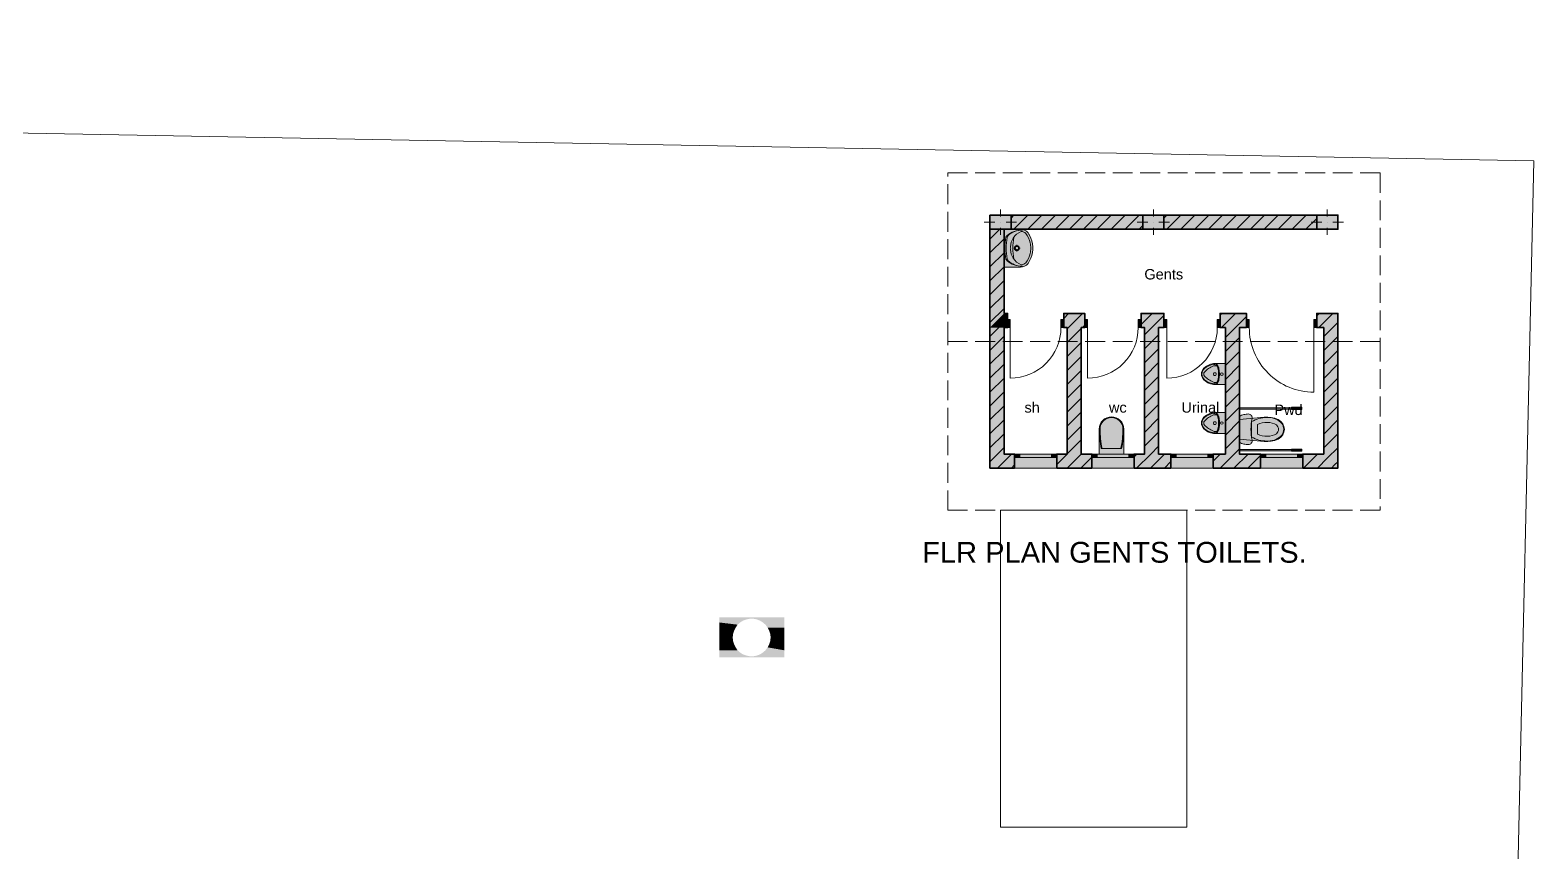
# Model space of a CAD drawing. Header units: millimetres. Extents: x -434067 to 834715, y -524312 to 693139.
# Drawn here: x 222497 to 243894, y 296702 to 308394 of the extents above; entities that cross this region are included whole.
import ezdxf

# ---------------------------------------------------------------- set-up
doc = ezdxf.new("R2010")
doc.units = ezdxf.units.MM
doc.layers.get('0').update_dxf_attribs({"color": 120})
doc.layers.add('lights', color=1, linetype='Continuous')
doc.layers.add('PDF_2D Drafting - General', color=7, linetype='Continuous')
for name, color, linetype, true_color in [('PDF_Interior$-$Furniture$', 7, 'Continuous', 0x6a6a6a), ('PDF_Shell - Roof', 7, 'Continuous', 0xbf8080), ('PDF_Solid Fills', 7, 'Continuous', 0xffffff), ('PDF_Structural - Bearing', 7, 'Continuous', 0xffffff)]:
    doc.layers.add(name, color=color, linetype=linetype, true_color=true_color)
doc.styles.add('PDF Arial-BoldMT', font='arial.ttf')
doc.styles.add('PDF ArialMT', font='arial.ttf')

# ---------------------------------------------------------------- blocks, each defined once
blk = doc.blocks.new('FAP')
at = {"layer": 'PDF_Solid Fills', "color": 1, "transparency": 33554559}
for points in [[(483, 266), (-443, 266), (483, 245)], [(-443, 266), (483, 245), (-443, 245)], [(-9, 245), (-443, 245), (-56, 235)], [(-443, 245), (-56, 235), (-443, 235)], [(-56, 235), (-443, 235), (-104, 219)], [(-443, 235), (-104, 219), (-443, 219)], [(-104, 219), (-443, 219), (-146, 192)], [(-443, 219), (-146, 192), (-443, 192)], [(483, 245), (44, 245), (483, 235)], [(44, 245), (483, 235), (92, 235)], [(483, 235), (92, 235), (483, 219)], [(92, 235), (483, 219), (134, 219)], [(483, 219), (134, 219), (483, 192)], [(134, 219), (483, 192), (177, 192)], [(-146, 192), (-443, 192), (-183, 161)], [(-443, 192), (-183, 161), (-443, 161)], [(-183, 161), (-443, 161), (-210, 118)], [(-443, 161), (-210, 118), (-443, 118)], [(-210, 118), (-443, 118), (-231, 76)], [(-443, 118), (-231, 76), (-443, 76)], [(-231, 76), (-443, 76), (-247, 28)], [(-443, 76), (-247, 28), (-443, 28)], [(-247, 28), (-443, 28), (-252, -19)], [(-443, 28), (-252, -19), (-443, -19)], [(483, 192), (177, 192), (483, 161)], [(177, 192), (483, 161), (214, 161)], [(483, 161), (214, 161), (483, 118)], [(214, 161), (483, 118), (245, 118)], [(483, 118), (245, 118), (483, 76)], [(245, 118), (483, 76), (267, 76)], [(483, 76), (267, 76), (483, 28)], [(267, 76), (483, 28), (282, 28)], [(483, 28), (282, 28), (483, -19)], [(282, 28), (483, -19), (288, -19)], [(-252, -19), (-443, -19), (-247, -72)], [(-443, -19), (-247, -72), (-443, -72)], [(-247, -72), (-443, -72), (-231, -120)], [(-443, -72), (-231, -120), (-443, -120)], [(-231, -120), (-443, -120), (-210, -162)], [(-443, -120), (-210, -162), (-443, -162)], [(-210, -162), (-443, -162), (-183, -204)], [(-443, -162), (-183, -204), (-443, -204)], [(-183, -204), (-443, -204), (-146, -236)], [(-443, -204), (-146, -236), (-443, -236)], [(214, -204), (483, -236), (177, -236)], [(245, -162), (483, -204), (214, -204)], [(483, -204), (214, -204), (483, -236)], [(267, -120), (483, -162), (245, -162)], [(483, -162), (245, -162), (483, -204)], [(282, -72), (483, -120), (267, -120)], [(483, -120), (267, -120), (483, -162)], [(288, -19), (483, -72), (282, -72)], [(483, -72), (282, -72), (483, -120)], [(483, -19), (288, -19), (483, -72)], [(-146, -236), (-443, -236), (-104, -263)], [(-443, -236), (-104, -263), (-443, -263)], [(-104, -263), (-443, -263), (-56, -279)], [(-443, -263), (-56, -279), (-443, -279)], [(-56, -279), (-443, -279), (-9, -289)], [(-443, -279), (-9, -289), (-443, -289)], [(483, -289), (-443, -289), (483, -305)], [(-443, -289), (483, -305), (-443, -305)], [(92, -279), (483, -289), (44, -289)], [(134, -263), (483, -279), (92, -279)], [(483, -279), (92, -279), (483, -289)], [(177, -236), (483, -263), (134, -263)], [(483, -263), (134, -263), (483, -279)], [(483, -236), (177, -236), (483, -263)]]:
    blk.add_solid(points, dxfattribs=at)

msp = doc.modelspace()

# ---------------------------------------------------------------- hatches: boundary and pattern name
at = {"layer": 'PDF_Interior$-$Furniture$', "true_color": 0xffffff, "transparency": 33554559}
for points in [[(236583, 305021), (236591, 305021), (236599, 305022), (236615, 305024), (236630, 305028), (236645, 305034), (236659, 305041), (236673, 305050), (236685, 305061), (236696, 305073), (236708, 305090), (236719, 305109), (236728, 305128), (236736, 305148), (236744, 305171), (236749, 305188), (236754, 305209), (236758, 305230), (236761, 305251), (236763, 305273), (236764, 305291), (236763, 305310), (236761, 305331), (236758, 305353), (236754, 305374), (236749, 305394), (236743, 305416), (236736, 305435), (236728, 305455), (236719, 305474), (236708, 305493), (236696, 305510), (236685, 305522), (236673, 305533), (236659, 305542), (236645, 305549), (236630, 305555), (236615, 305559), (236599, 305561), (236583, 305561), (236354, 305561), (236354, 305021)], [(239504, 303650), (239361, 303650), (239350, 303650), (239339, 303649), (239328, 303648), (239317, 303646), (239306, 303643), (239295, 303640), (239285, 303637), (239274, 303632), (239264, 303628), (239254, 303623), (239244, 303617), (239234, 303611), (239225, 303604), (239216, 303598), (239208, 303591), (239200, 303583), (239192, 303575), (239184, 303565), (239178, 303555), (239173, 303545), (239169, 303534), (239166, 303523), (239164, 303511), (239164, 303500), (239504, 303500)], [(239504, 303350), (239504, 303500), (239164, 303500), (239164, 303488), (239166, 303477), (239169, 303466), (239173, 303455), (239178, 303444), (239184, 303435), (239192, 303425), (239200, 303417), (239208, 303409), (239216, 303402), (239225, 303395), (239234, 303389), (239244, 303383), (239254, 303377), (239264, 303372), (239274, 303367), (239285, 303363), (239295, 303360), (239306, 303356), (239317, 303354), (239328, 303352), (239339, 303351), (239350, 303350), (239361, 303350)], [(237883, 302892), (237874, 302891), (237866, 302891), (237857, 302890), (237849, 302888), (237840, 302886), (237832, 302884), (237824, 302882), (237816, 302878), (237808, 302875), (237800, 302871), (237793, 302867), (237786, 302862), (237779, 302857), (237772, 302852), (237765, 302847), (237759, 302841), (237753, 302835), (237748, 302828), (237742, 302821), (237737, 302814), (237733, 302807), (237729, 302800), (237725, 302792), (237721, 302784), (237718, 302776), (237715, 302768), (237713, 302760), (237711, 302752), (237710, 302743), (237709, 302735), (237708, 302726), (237708, 302718), (237708, 302362), (237883, 302362)], [(237883, 302892), (237883, 302362), (238058, 302362), (238058, 302718), (238058, 302726), (238057, 302735), (238056, 302743), (238054, 302752), (238053, 302760), (238050, 302768), (238048, 302776), (238045, 302784), (238041, 302792), (238037, 302800), (238033, 302807), (238028, 302814), (238023, 302821), (238018, 302828), (238013, 302835), (238007, 302841), (238000, 302847), (237994, 302852), (237987, 302857), (237980, 302862), (237973, 302867), (237965, 302871), (237958, 302875), (237950, 302878), (237942, 302882), (237934, 302884), (237925, 302886), (237917, 302888), (237909, 302890), (237900, 302891), (237892, 302891)], [(239504, 302953), (239361, 302953), (239350, 302953), (239339, 302952), (239328, 302951), (239317, 302949), (239306, 302947), (239295, 302943), (239285, 302940), (239274, 302936), (239264, 302931), (239254, 302926), (239244, 302920), (239234, 302914), (239225, 302908), (239216, 302901), (239208, 302894), (239200, 302886), (239192, 302878), (239184, 302868), (239178, 302859), (239173, 302848), (239169, 302837), (239166, 302826), (239164, 302815), (239164, 302803), (239504, 302803)], [(239504, 302653), (239504, 302803), (239164, 302803), (239164, 302791), (239166, 302780), (239169, 302769), (239173, 302758), (239178, 302748), (239184, 302738), (239192, 302728), (239200, 302720), (239208, 302712), (239216, 302705), (239225, 302698), (239234, 302692), (239244, 302686), (239254, 302680), (239264, 302675), (239274, 302671), (239285, 302666), (239295, 302663), (239306, 302660), (239317, 302657), (239328, 302655), (239339, 302654), (239350, 302653), (239361, 302653)], [(239704, 302527), (239719, 302520), (239734, 302514), (239750, 302509), (239766, 302505), (239782, 302501), (239799, 302499), (239816, 302497), (239832, 302497), (239844, 302498), (239855, 302502), (239865, 302508), (239873, 302516), (239879, 302526), (239883, 302537), (239885, 302548), (239884, 302560), (239877, 302598), (239872, 302637), (239869, 302675), (239868, 302714), (239869, 302753), (239872, 302792), (239877, 302830), (239884, 302869), (239885, 302880), (239883, 302892), (239879, 302903), (239873, 302912), (239865, 302921), (239855, 302927), (239844, 302930), (239832, 302932), (239816, 302931), (239799, 302930), (239782, 302927), (239766, 302924), (239750, 302920), (239734, 302914), (239719, 302908), (239704, 302901)], [(240157, 302545), (240207, 302557), (240254, 302576), (240291, 302602), (240320, 302635), (240337, 302673), (240344, 302714), (240337, 302755), (240320, 302794), (240291, 302827), (240254, 302852), (240207, 302871), (240157, 302884), (240106, 302889), (240054, 302888), (239704, 302855), (239704, 302573), (240054, 302541), (240106, 302539)]]:
    msp.add_hatch(color=7, dxfattribs=at).paths.add_polyline_path(points)
at = {"layer": 'PDF_Structural - Bearing', "transparency": 33554559}
for color, points in [(7, [(236154, 304162), (236354, 304362), (236404, 304362), (236404, 304277), (236404, 304162)]), (7, [(237204, 304362), (237504, 304362), (237504, 304277), (237504, 304162), (237204, 304162), (237204, 304277)]), (7, [(238304, 304277), (238304, 304362), (238629, 304362), (238629, 304277), (238629, 304162), (238304, 304162)]), (7, [(239429, 304277), (239429, 304362), (239804, 304362), (239804, 304277), (239804, 304162), (239429, 304162)]), (7, [(240804, 304362), (241104, 304362), (240904, 304162), (240804, 304162), (240804, 304277)]), (7, [(236154, 302162), (236354, 302362), (236504, 302362), (236504, 302312), (236504, 302162)]), (256, [(237104, 302362), (237104, 302312), (237104, 302162), (236504, 302162), (236504, 302312), (236504, 302362)]), (7, [(237104, 302312), (237104, 302362), (237604, 302362), (237604, 302312), (237604, 302162), (237104, 302162)]), (256, [(238204, 302362), (238204, 302312), (238204, 302162), (237604, 302162), (237604, 302312), (237604, 302362)]), (7, [(238204, 302162), (238204, 302312), (238204, 302362), (238729, 302362), (238729, 302312), (238729, 302162)]), (256, [(239329, 302362), (239329, 302312), (239329, 302162), (238729, 302162), (238729, 302312), (238729, 302362)]), (7, [(239329, 302162), (239329, 302312), (239329, 302362), (240004, 302362), (240004, 302312), (240004, 302162)]), (256, [(240604, 302362), (240604, 302312), (240604, 302162), (240004, 302162), (240004, 302312), (240004, 302362)]), (7, [(240604, 302312), (240604, 302362), (240904, 302362), (241104, 302162), (240604, 302162)])]:
    msp.add_hatch(color=color, dxfattribs=at).paths.add_polyline_path(points)

# ---------------------------------------------------------------- linework, layer by layer
at = {"layer": 'PDF_2D Drafting - General', "color": 8, "lineweight": 15, "true_color": 0x7f7f7f}
msp.add_lwpolyline([(142093, 226003), (142712, 308394), (243894, 306536), (242082, 226003)], dxfattribs=at)
at = {"layer": 'PDF_2D Drafting - General', "lineweight": 13}
msp.add_lwpolyline([(236306, 301562), (238954, 301562), (238954, 297056), (236306, 297056)], close=True, dxfattribs=at)
at = {"layer": 'PDF_Interior$-$Furniture$', "lineweight": 20}
for points in [[(236764, 305291, 0.018679), (236763, 305310, 0.096344), (236719, 305474, 0.049445), (236696, 305510, 0.227462), (236588, 305562, 0.010566), (236583, 305561), (236354, 305561), (236354, 305021), (236583, 305021, 0.010647), (236588, 305021, 0.227449), (236696, 305073, 0.049467), (236719, 305109, 0.096326), (236763, 305273, 0.018663)], [(236725, 305366, 0.12806), (236663, 305500, 0.218033), (236602, 305528, 0.016418), (236597, 305528, 0.156079), (236483, 305435, 0.135923), (236448, 305311, 0.018288), (236449, 305291, 0.018247), (236448, 305272, 0.135923), (236483, 305148, 0.156083), (236597, 305055, 0.016418), (236602, 305055, 0.218028), (236663, 305083, 0.128026), (236725, 305217, 0.058839), (236734, 305291, 0.058852)], [(239386, 303613, 0.25868), (239342, 303637, 0.025019), (239338, 303637, 0.148208), (239206, 303581, 0.211776), (239170, 303500, 0.211797), (239206, 303419, 0.148206), (239338, 303363, 0.025043), (239342, 303363, 0.25868), (239386, 303387, 0.079386), (239398, 303413, 0.057137), (239408, 303500, 0.05713), (239398, 303587, 0.079389)], [(239386, 302916, 0.258643), (239342, 302940, 0.022546), (239338, 302940, 0.148128), (239206, 302884, 0.211743), (239170, 302803, 0.211685), (239206, 302722, 0.148133), (239338, 302666, 0.022546), (239342, 302666, 0.258656), (239386, 302690, 0.079228), (239398, 302717, 0.057106), (239408, 302803, 0.05712), (239398, 302890, 0.079228)], [(240116, 302882, 0.013772), (240102, 302881, 0.005905), (240092, 302881, 0.133325), (239877, 302823), (239877, 302714), (239877, 302605, 0.133373), (240092, 302547, 0.005905), (240102, 302547, 0.013772), (240116, 302547, 0.214635), (240308, 302633, 0.158582), (240335, 302714, 0.158576), (240308, 302795, 0.214592)], [(240229, 302776, 0.140197), (240106, 302812, 0.004945), (240101, 302812, 0.100905), (239959, 302783), (239959, 302714), (239959, 302645, 0.100905), (240101, 302616, 0.004945), (240106, 302616, 0.140199), (240229, 302652, 0.234015), (240261, 302714, 0.234015)]]:
    msp.add_lwpolyline(points, format="xyb", close=True, dxfattribs=at)
for points in [[(236354, 305377), (236354, 305206)], [(236492, 305291), (236521, 305291)], [(236537, 305337), (236537, 305308)], [(236537, 305275), (236537, 305246)], [(236554, 305291), (236583, 305291)], [(239334, 303508), (239334, 303492)], [(239346, 303519), (239361, 303519)], [(239361, 303481), (239346, 303481)], [(239373, 303508), (239373, 303492)], [(239334, 302811), (239334, 302795)], [(239346, 302822), (239361, 302822)], [(239361, 302784), (239346, 302784)], [(239373, 302811), (239373, 302795)], [(239877, 302823), (239877, 302823)], [(239959, 302783), (239959, 302783)], [(240102, 302881), (240102, 302881)], [(240106, 302812), (240106, 302812)], [(240229, 302776), (240229, 302776)], [(240308, 302795), (240308, 302795)], [(240106, 302617), (240106, 302617)], [(240229, 302652), (240229, 302652)], [(240261, 302714), (240261, 302714)], [(240308, 302633), (240308, 302633)], [(240335, 302714), (240335, 302714)], [(240102, 302547), (240102, 302547)]]:
    msp.add_lwpolyline(points, dxfattribs=at)
for points in [[(236365, 305286, 0.055586), (236382, 305137, 0.166138), (236397, 305112, 0.173325), (236612, 305035, 0.003235), (236618, 305035, -0.00439), (236612, 305035, -0.182842), (236412, 305112, -0.179667), (236397, 305139, -0.033327), (236386, 305292, -0.032529), (236397, 305444, -0.179182), (236412, 305471, -0.182799), (236614, 305547, 0.172867), (236397, 305471, 0.16266), (236382, 305446, 0.055268), (236365, 305297)], [(236492, 305442, 0.038282), (236480, 305291, 0.038246), (236492, 305140)], [(239199, 303583, 0.204179), (239163, 303500, 0.204196), (239199, 303417, 0.095033), (239273, 303367, 0.104397), (239356, 303350, 0.005731), (239361, 303350), (239504, 303350), (239504, 303650), (239361, 303650, 0.005731), (239356, 303650, 0.104528), (239273, 303632, 0.095029), (239199, 303583)], [(239378, 303615, 0.087907), (239356, 303619, 0.090302), (239334, 303615, 0.105757), (239207, 303529, 0.187475), (239196, 303500, 0.187532), (239208, 303471, 0.105757), (239333, 303385, 0.090307), (239356, 303381, 0.087907), (239378, 303385)], [(238058, 302718, 0.414314), (237883, 302892, 0.414325), (237708, 302718), (237708, 302362), (238058, 302362), (238058, 302718, -0.04745), (238028, 302440), (237738, 302440, -0.04745), (237708, 302718)], [(238016, 302440, 0.047856), (238047, 302718, 0.414235), (237883, 302881, 0.414422), (237720, 302718, 0.04783), (237750, 302440)], [(239199, 302886, 0.204095), (239163, 302803, 0.20418), (239199, 302720, 0.095256), (239273, 302671, 0.104538), (239356, 302653, 0.002869), (239361, 302653), (239504, 302653), (239504, 302953), (239361, 302953, 0.002869), (239356, 302953, 0.104528), (239273, 302936, 0.095136), (239199, 302886)], [(239378, 302918, 0.087366), (239356, 302922, 0.09035), (239334, 302918, 0.105763), (239207, 302832, 0.187476), (239196, 302803, 0.187484), (239208, 302774, 0.10582), (239333, 302688, 0.090843), (239356, 302684, 0.087366), (239378, 302688)]]:
    msp.add_lwpolyline(points, format="xyb", dxfattribs=at)
for points in [[(239709, 303032), (239704, 303032), (239704, 302992), (239709, 302992)], [(240444, 303002), (240444, 303022), (239709, 303022), (239709, 303002)], [(240594, 302997), (240594, 303027), (240444, 303027), (240444, 302997)], [(239719, 302520), (239734, 302514), (239750, 302509), (239766, 302505), (239782, 302501), (239799, 302499), (239816, 302497), (239832, 302497), (239844, 302498), (239855, 302502), (239865, 302508), (239873, 302516), (239879, 302526), (239883, 302537), (239885, 302548), (239884, 302560), (239877, 302598), (239872, 302637), (239869, 302675), (239868, 302714), (239869, 302753), (239872, 302792), (239877, 302830), (239884, 302869), (239885, 302880), (239883, 302892), (239879, 302903), (239873, 302912), (239865, 302921), (239855, 302927), (239844, 302930), (239832, 302932), (239816, 302931), (239799, 302930), (239782, 302927), (239766, 302924), (239750, 302920), (239734, 302914), (239719, 302908), (239704, 302901), (239704, 302527)], [(240207, 302557), (240254, 302576), (240291, 302602), (240320, 302635), (240337, 302673), (240344, 302714), (240337, 302755), (240320, 302794), (240291, 302827), (240254, 302852), (240207, 302871), (240157, 302884), (240106, 302889), (240054, 302888), (239704, 302855), (239704, 302573), (240054, 302541), (240106, 302539), (240157, 302545)], [(239709, 302437), (239704, 302437), (239704, 302397), (239709, 302397)], [(240444, 302407), (240444, 302427), (239709, 302427), (239709, 302407)], [(240594, 302402), (240594, 302432), (240444, 302432), (240444, 302402)]]:
    msp.add_lwpolyline(points, close=True, dxfattribs=at)
for radius in [35, 25]:
    msp.add_circle((236537, 305291), radius, dxfattribs=at)
for centre, radius, start, end in [((236612, 305201), 347, 89.0576, 90.0192), ((236613, 305221), 327, 89.1993, 89.8894), ((239351, 303606), 44.6, 36.1949, 77.4139), ((239273, 303551), 141, 9.4114, 35.6567), ((239273, 303449), 141, 324.3438, 350.588), ((239019, 303500), 400, 0.0553, 10.6743), ((239019, 303500), 400, 349.326, 359.9464), ((239351, 303394), 44.6, 282.5853, 323.8063), ((239351, 302910), 44.5, 36.16, 77.445), ((239273, 302854), 141, 9.4139, 35.665), ((239020, 302803), 400, 0.052, 10.6777), ((239020, 302803), 400, 349.324, 359.9462), ((239351, 302697), 44.5, 282.5527, 323.8385), ((239273, 302752), 141, 324.3353, 350.5966)]:
    msp.add_arc(centre, radius, start, end, dxfattribs=at)
for points in [[(236365, 305291), (236365, 305293), (236365, 305295), (236365, 305297)], [(236365, 305286), (236365, 305288), (236365, 305290), (236365, 305292)], [(239334, 303508), (239334, 303514), (239339, 303519), (239345, 303519)], [(239345, 303481), (239339, 303481), (239334, 303486), (239334, 303492)], [(239360, 303519), (239366, 303519), (239372, 303514), (239372, 303508)], [(239372, 303492), (239372, 303486), (239366, 303481), (239360, 303481)], [(239454, 303518), (239444, 303518), (239435, 303510), (239435, 303500)], [(239435, 303500), (239435, 303490), (239444, 303481), (239454, 303481)], [(239473, 303500), (239473, 303510), (239464, 303518), (239454, 303518)], [(239454, 303481), (239464, 303481), (239473, 303490), (239473, 303500)], [(239334, 302811), (239334, 302817), (239339, 302822), (239345, 302822)], [(239345, 302784), (239339, 302784), (239334, 302789), (239334, 302795)], [(239360, 302822), (239366, 302822), (239372, 302817), (239372, 302811)], [(239372, 302795), (239372, 302789), (239366, 302784), (239360, 302784)], [(239454, 302821), (239444, 302821), (239435, 302813), (239435, 302803)], [(239435, 302803), (239435, 302793), (239444, 302785), (239454, 302785)], [(239473, 302803), (239473, 302813), (239464, 302821), (239454, 302821)], [(239454, 302785), (239464, 302785), (239473, 302793), (239473, 302803)], [(237719, 302716), (237719, 302716), (237719, 302717), (237719, 302718)]]:
    msp.add_open_spline(points, degree=3, dxfattribs=at)
at = {"layer": 'PDF_Interior$-$Furniture$', "color": 7, "lineweight": 0, "true_color": 0xffffff, "transparency": 33554559}
for points in [[(239709, 302992), (239709, 303032), (239704, 302992), (239704, 303032)], [(239709, 303002), (240444, 303002), (239709, 303022), (240444, 303022)], [(240444, 302997), (240594, 302997), (240444, 303027), (240594, 303027)], [(239709, 302397), (239709, 302437), (239704, 302397), (239704, 302437)], [(239709, 302407), (240444, 302407), (239709, 302427), (240444, 302427)], [(240444, 302402), (240594, 302402), (240444, 302432), (240594, 302432)]]:
    msp.add_solid(points, dxfattribs=at)
at = {"layer": 'PDF_Shell - Roof', "lineweight": 13}
for points in [[(235554, 306309), (235554, 306361), (235836, 306361)], [(235554, 305917), (235554, 306200)], [(235945, 306361), (236228, 306361)], [(236337, 306361), (236619, 306361)], [(236728, 306361), (237010, 306361)], [(237119, 306361), (237401, 306361)], [(237510, 306361), (237792, 306361)], [(237901, 306361), (238183, 306361)], [(238293, 306361), (238575, 306361)], [(238684, 306361), (238966, 306361)], [(239075, 306361), (239357, 306361)], [(239466, 306361), (239748, 306361)], [(239857, 306361), (240139, 306361)], [(240248, 306361), (240531, 306361)], [(240640, 306361), (240922, 306361)], [(241031, 306361), (241313, 306361)], [(241422, 306361), (241704, 306361), (241704, 306079)], [(235554, 305526), (235554, 305808)], [(241704, 305970), (241704, 305688)], [(241704, 305579), (241704, 305297)], [(235554, 305135), (235554, 305417)], [(241704, 305188), (241704, 304906)], [(235554, 304744), (235554, 305026)], [(241704, 304797), (241704, 304514)], [(235554, 304353), (235554, 304635)], [(241704, 304405), (241704, 304123)], [(235554, 304244), (235554, 303962), (235836, 303962)], [(235554, 303909), (235554, 303962)], [(235945, 303962), (236228, 303962)], [(236337, 303962), (236619, 303962)], [(236728, 303962), (237010, 303962)], [(237119, 303962), (237401, 303962)], [(237510, 303962), (237792, 303962)], [(237901, 303962), (238183, 303962)], [(238293, 303962), (238575, 303962)], [(238684, 303962), (238966, 303962)], [(239075, 303962), (239357, 303962)], [(239466, 303962), (239748, 303962)], [(239857, 303962), (240139, 303962)], [(240248, 303962), (240531, 303962)], [(240640, 303962), (240922, 303962)], [(241031, 303962), (241313, 303962)], [(241422, 303962), (241704, 303962), (241704, 304014)], [(241704, 303962), (241704, 303679)], [(235554, 303518), (235554, 303800)], [(241704, 303570), (241704, 303288)], [(235554, 303127), (235554, 303409)], [(235554, 302735), (235554, 303018)], [(241704, 303179), (241704, 302897)], [(241704, 302788), (241704, 302506)], [(235554, 302344), (235554, 302626)], [(241704, 302397), (241704, 302115)], [(235554, 301953), (235554, 302235)], [(241704, 302006), (241704, 301724)], [(235836, 301562), (235554, 301562), (235554, 301844)], [(236227, 301562), (235945, 301562)], [(236618, 301562), (236336, 301562)], [(237009, 301562), (236727, 301562)], [(237401, 301562), (237118, 301562)], [(237792, 301562), (237510, 301562)], [(238183, 301562), (237901, 301562)], [(238574, 301562), (238292, 301562)], [(238965, 301562), (238683, 301562)], [(239357, 301562), (239074, 301562)], [(239748, 301562), (239465, 301562)], [(240139, 301562), (239857, 301562)], [(240530, 301562), (240248, 301562)], [(240921, 301562), (240639, 301562)], [(241312, 301562), (241030, 301562)], [(241704, 301615), (241704, 301562), (241421, 301562)]]:
    msp.add_lwpolyline(points, dxfattribs=at)
at = {"layer": 'PDF_Structural - Bearing', "color": 1, "lineweight": 0}
for points in [[(236304, 305741), (236304, 305841)], [(238479, 305741), (238479, 305841)], [(240954, 305741), (240954, 305841)], [(236224, 305661), (236074, 305661)], [(236304, 305661), (236304, 305661)], [(236304, 305581), (236304, 305481)], [(236384, 305661), (236534, 305661)], [(238399, 305661), (238249, 305661)], [(238479, 305661), (238479, 305661)], [(238479, 305581), (238479, 305481)], [(238559, 305661), (238709, 305661)], [(240874, 305661), (240724, 305661)], [(240954, 305661), (240954, 305661)], [(240954, 305581), (240954, 305481)], [(241034, 305661), (241184, 305661)]]:
    msp.add_lwpolyline(points, dxfattribs=at)
at = {"layer": 'PDF_Structural - Bearing', "color": 14, "lineweight": 35, "true_color": 0xa80f02}
for points in [[(236154, 305761), (236154, 305561), (236454, 305561), (236454, 305761)], [(238329, 305761), (238329, 305561), (238629, 305561), (238629, 305761)], [(240804, 305761), (240804, 305561), (241104, 305561), (241104, 305761)]]:
    msp.add_lwpolyline(points, close=True, dxfattribs=at)
at = {"layer": 'PDF_Structural - Bearing', "color": 7, "lineweight": 35}
for points in [[(236154, 305561), (236154, 304162), (236154, 302162), (236504, 302162), (236504, 302312), (236504, 302362), (236354, 302362), (236354, 304162), (236404, 304162), (236404, 304277), (236404, 304362), (236354, 304362), (236354, 305561)], [(238329, 305761), (236454, 305761)], [(236454, 305561), (238329, 305561)], [(240804, 305761), (238629, 305761)], [(238629, 305561), (240804, 305561)], [(236404, 304162), (236367, 304162), (236404, 304162), (236404, 304277), (236404, 304362), (236367, 304362), (236404, 304362)], [(237504, 304362), (237204, 304362), (237204, 304277), (237204, 304162), (237254, 304162), (237254, 302362), (237104, 302362), (237104, 302312), (237104, 302162), (237604, 302162), (237604, 302312), (237604, 302362), (237454, 302362), (237454, 304162), (237504, 304162), (237504, 304277), (237504, 304162), (237467, 304162), (237504, 304162)], [(237204, 304162), (237241, 304162), (237204, 304162), (237204, 304277), (237204, 304362), (237241, 304362), (237204, 304362)], [(238629, 304362), (238304, 304362), (238304, 304277), (238304, 304162), (238354, 304162), (238354, 302362), (238204, 302362), (238204, 302312), (238204, 302162), (238729, 302162), (238729, 302312), (238729, 302362), (238554, 302362), (238554, 304162), (238629, 304162), (238629, 304277), (238629, 304162), (238592, 304162), (238629, 304162)], [(238304, 304162), (238341, 304162), (238304, 304162), (238304, 304277), (238304, 304362), (238341, 304362), (238304, 304362)], [(239429, 304162), (239466, 304162), (239429, 304162), (239429, 304277), (239429, 304162), (239504, 304162), (239504, 302362), (239329, 302362), (239329, 302312), (239329, 302162), (240004, 302162), (240004, 302312), (240004, 302362), (239704, 302362), (239704, 304162), (239804, 304162), (239804, 304277), (239804, 304362), (239429, 304362)], [(239804, 304162), (239767, 304162), (239804, 304162), (239804, 304277), (239804, 304362), (239767, 304362), (239804, 304362)], [(240804, 304162), (240841, 304162), (240804, 304162), (240804, 304277), (240804, 304362), (240841, 304362), (240804, 304362)], [(236504, 302362), (236504, 302312)], [(237104, 302362), (237104, 302312)], [(237604, 302362), (237604, 302312)], [(238204, 302362), (238204, 302312)], [(238729, 302362), (238729, 302312)], [(239329, 302362), (239329, 302312)], [(240004, 302362), (240004, 302312)], [(240604, 302362), (240604, 302312)]]:
    msp.add_lwpolyline(points, dxfattribs=at)
at = {"layer": 'PDF_Structural - Bearing', "color": 7, "lineweight": 13}
for points in [[(236295, 305561), (236154, 305420)], [(236454, 305720), (236495, 305761)], [(236493, 305561), (236693, 305761)], [(236691, 305561), (236891, 305761)], [(236889, 305561), (237089, 305761)], [(237087, 305561), (237287, 305761)], [(237285, 305561), (237485, 305761)], [(237483, 305561), (237683, 305761)], [(237681, 305561), (237881, 305761)], [(237879, 305561), (238079, 305761)], [(238077, 305561), (238277, 305761)], [(238275, 305561), (238329, 305616)], [(238629, 305718), (238673, 305761)], [(238671, 305561), (238871, 305761)], [(238869, 305561), (239069, 305761)], [(239067, 305561), (239267, 305761)], [(239265, 305561), (239465, 305761)], [(239463, 305561), (239662, 305761)], [(239661, 305561), (239860, 305761)], [(239859, 305561), (240059, 305761)], [(240057, 305561), (240257, 305761)], [(240254, 305561), (240454, 305761)], [(240452, 305561), (240652, 305761)], [(240650, 305561), (240804, 305715)], [(236354, 305422), (236154, 305223)], [(236354, 305225), (236154, 305025)], [(236354, 305027), (236154, 304827)], [(236354, 304829), (236154, 304629)], [(236354, 304631), (236154, 304431)], [(236354, 304433), (236154, 304233)]]:
    msp.add_lwpolyline(points, dxfattribs=at)
at = {"layer": 'PDF_Structural - Bearing', "lineweight": 0}
for points in [[(236404, 304285), (236281, 304162), (236154, 304035)], [(237273, 304362), (237204, 304293)], [(237471, 304362), (237271, 304162), (237254, 304145)], [(238461, 304362), (238304, 304205)], [(238629, 304332), (238459, 304162), (238354, 304057)], [(239451, 304362), (239429, 304340)], [(239648, 304362), (239448, 304162)], [(239804, 304319), (239646, 304162), (239504, 304019)], [(240836, 304362), (240804, 304329)], [(241034, 304362), (240834, 304162)], [(237254, 303947), (237454, 304147)], [(237504, 304197), (237469, 304162)], [(238354, 303859), (238554, 304059)], [(241104, 304233), (240904, 304033)], [(236354, 304037), (236154, 303837)], [(237254, 303749), (237454, 303949)], [(238354, 303661), (238554, 303861)], [(239504, 303821), (239704, 304021)], [(241104, 304035), (240904, 303835)], [(236354, 303839), (236154, 303639)], [(236354, 303641), (236154, 303441)], [(237254, 303551), (237454, 303751)], [(238354, 303463), (238554, 303663)], [(239504, 303623), (239704, 303823)], [(241104, 303837), (240904, 303637)], [(241104, 303639), (240904, 303439)], [(236354, 303443), (236154, 303243)], [(237254, 303353), (237454, 303553)], [(238354, 303265), (238554, 303465)], [(239504, 303425), (239704, 303625)], [(239504, 303227), (239704, 303427)], [(241104, 303441), (240904, 303241)], [(236354, 303245), (236154, 303045)], [(237254, 303155), (237454, 303355)], [(238354, 303067), (238554, 303267)], [(239504, 303029), (239704, 303229)], [(241104, 303243), (240904, 303043)], [(236354, 303047), (236154, 302847)], [(237254, 302957), (237454, 303157)], [(238354, 302869), (238554, 303069)], [(239504, 302831), (239704, 303031)], [(241104, 303045), (240904, 302845)], [(236354, 302849), (236154, 302649)], [(237254, 302759), (237454, 302959)], [(238354, 302671), (238554, 302871)], [(239504, 302633), (239704, 302833)], [(241104, 302847), (240904, 302647)], [(236354, 302651), (236154, 302451)], [(237254, 302561), (237454, 302761)], [(237454, 302563), (237254, 302363)], [(238354, 302473), (238554, 302673)], [(239504, 302435), (239704, 302635)], [(241104, 302649), (240904, 302449)], [(236354, 302453), (236154, 302253)], [(236461, 302362), (236261, 302162)], [(237253, 302362), (237104, 302213)], [(237454, 302365), (237451, 302362), (237251, 302162)], [(238243, 302362), (238204, 302323)], [(238554, 302475), (238441, 302362), (238241, 302162)], [(238639, 302362), (238439, 302162)], [(239430, 302362), (239329, 302260)], [(239704, 302437), (239628, 302362), (239428, 302162)], [(239826, 302362), (239626, 302162)], [(240618, 302362), (240604, 302347)], [(240816, 302362), (240616, 302162)], [(241104, 302451), (240959, 302307)], [(236504, 302207), (236459, 302162)], [(237604, 302317), (237449, 302162)], [(238729, 302254), (238637, 302162)], [(240004, 302341), (239824, 302162)], [(240959, 302306), (240814, 302162)], [(241058, 302208), (241012, 302162)], [(241104, 302253), (241058, 302208)]]:
    msp.add_lwpolyline(points, dxfattribs=at)
at = {"layer": 'PDF_Structural - Bearing', "color": 30, "lineweight": 20, "true_color": 0xff6600}
for points in [[(236404, 304162), (236444, 304162), (236444, 304277), (236404, 304277)], [(237204, 304277), (237164, 304277), (237164, 304162), (237204, 304162)], [(237504, 304162), (237544, 304162), (237544, 304277), (237504, 304277)], [(238304, 304277), (238264, 304277), (238264, 304162), (238304, 304162)], [(238629, 304162), (238669, 304162), (238669, 304277), (238629, 304277)], [(239429, 304277), (239389, 304277), (239389, 304162), (239429, 304162)], [(239804, 304277), (239844, 304277), (239844, 304162), (239804, 304162)], [(240804, 304162), (240764, 304162), (240764, 304277), (240804, 304277)]]:
    msp.add_lwpolyline(points, close=True, dxfattribs=at)
at = {"layer": 'PDF_Structural - Bearing', "color": 7, "lineweight": 35}
for points in [[(237467, 304362), (237504, 304362), (237504, 304277), (237504, 304362)], [(238592, 304362), (238629, 304362), (238629, 304277), (238629, 304362)], [(239466, 304362), (239429, 304362), (239429, 304277), (239429, 304362)], [(240804, 304277), (240804, 304162), (240904, 304162), (240904, 302362), (240604, 302362), (240604, 302312), (240604, 302162), (241104, 302162), (241104, 304362), (240804, 304362)]]:
    msp.add_lwpolyline(points, close=True, dxfattribs=at)
at = {"layer": 'PDF_Structural - Bearing', "color": 30, "lineweight": 18, "true_color": 0xff6600}
for points in [[(236444, 304162), (236444, 303442, 0.414218), (237164, 304162)], [(237544, 304162), (237544, 303442, 0.414218), (238264, 304162)], [(238669, 304162), (238669, 303442, 0.414182), (239389, 304162)], [(240764, 304162), (240764, 303242, -0.414224), (239844, 304162)]]:
    msp.add_lwpolyline(points, format="xyb", dxfattribs=at)
for points in [[(236504, 302362), (237104, 302362)], [(236579, 302362), (237029, 302362)], [(237604, 302362), (238204, 302362)], [(237679, 302362), (238129, 302362)], [(238729, 302362), (239329, 302362)], [(238804, 302362), (239254, 302362)], [(240004, 302362), (240604, 302362)], [(240079, 302362), (240529, 302362)], [(236504, 302162), (237104, 302162)], [(237029, 302312), (236579, 302312)], [(237604, 302162), (238204, 302162)], [(238129, 302312), (237679, 302312)], [(238729, 302162), (239329, 302162)], [(239254, 302312), (238804, 302312)], [(240004, 302162), (240604, 302162)], [(240529, 302312), (240079, 302312)]]:
    msp.add_lwpolyline(points, dxfattribs=at)
at = {"layer": 'PDF_Structural - Bearing', "color": 30, "lineweight": 20, "true_color": 0xff6600}
for points in [[(236504, 302362), (236579, 302362), (236579, 302312), (236504, 302312)], [(237104, 302312), (237029, 302312), (237029, 302362), (237104, 302362)], [(237604, 302362), (237679, 302362), (237679, 302312), (237604, 302312)], [(238204, 302312), (238129, 302312), (238129, 302362), (238204, 302362)], [(238729, 302362), (238804, 302362), (238804, 302312), (238729, 302312)], [(239329, 302312), (239254, 302312), (239254, 302362), (239329, 302362)], [(240004, 302362), (240079, 302362), (240079, 302312), (240004, 302312)], [(240604, 302312), (240529, 302312), (240529, 302362), (240604, 302362)]]:
    msp.add_lwpolyline(points, dxfattribs=at)
at = {"layer": 'PDF_Structural - Bearing', "color": 9, "lineweight": 0, "true_color": 0xdad1ae, "transparency": 33554559}
for points in [[(236154, 305761), (236454, 305761), (236154, 305561), (236454, 305561)], [(238329, 305761), (238629, 305761), (238329, 305561), (238629, 305561)], [(240804, 305761), (241104, 305761), (240804, 305561), (241104, 305561)]]:
    msp.add_solid(points, dxfattribs=at)
at = {"layer": 'PDF_Structural - Bearing', "lineweight": 0, "transparency": 33554559}
for points in [[(236154, 304162), (236154, 305561), (236354, 304362), (236354, 305561)], [(236454, 305561), (236454, 305761), (238329, 305561), (238329, 305761)], [(240804, 305761), (240804, 305561), (238629, 305761), (238629, 305561)], [(236404, 304162), (236444, 304162), (236404, 304277), (236444, 304277)], [(237204, 304277), (237164, 304277), (237204, 304162), (237164, 304162)], [(237504, 304162), (237544, 304162), (237504, 304277), (237544, 304277)], [(238304, 304277), (238264, 304277), (238304, 304162), (238264, 304162)], [(238629, 304162), (238669, 304162), (238629, 304277), (238669, 304277)], [(239429, 304277), (239389, 304277), (239429, 304162), (239389, 304162)], [(239804, 304277), (239804, 304162), (239844, 304277), (239844, 304162)], [(240804, 304162), (240804, 304277), (240764, 304162), (240764, 304277)], [(236504, 302362), (236504, 302312), (236579, 302362), (236579, 302312)], [(236579, 302362), (236579, 302312), (237029, 302362), (237029, 302312)], [(237104, 302312), (237104, 302362), (237029, 302312), (237029, 302362)], [(237604, 302362), (237604, 302312), (237679, 302362), (237679, 302312)], [(237679, 302362), (237679, 302312), (238129, 302362), (238129, 302312)], [(238204, 302312), (238204, 302362), (238129, 302312), (238129, 302362)], [(238729, 302362), (238729, 302312), (238804, 302362), (238804, 302312)], [(238804, 302362), (238804, 302312), (239254, 302362), (239254, 302312)], [(239329, 302312), (239329, 302362), (239254, 302312), (239254, 302362)], [(240004, 302362), (240004, 302312), (240079, 302362), (240079, 302312)], [(240079, 302362), (240079, 302312), (240529, 302362), (240529, 302312)], [(240604, 302312), (240604, 302362), (240529, 302312), (240529, 302362)]]:
    msp.add_solid(points, dxfattribs=at)
at = {"layer": 'PDF_Structural - Bearing', "color": 7, "lineweight": 0, "transparency": 33554559}
for points in [[(240904, 304162), (241104, 304362), (240904, 302362), (241104, 302162)], [(236154, 304162), (236354, 304162), (236154, 302162), (236354, 302362)], [(237254, 304162), (237454, 304162), (237254, 302362), (237454, 302362)], [(238354, 304162), (238554, 304162), (238354, 302362), (238554, 302362)], [(239504, 304162), (239704, 304162), (239504, 302362), (239704, 302362)]]:
    msp.add_solid(points, dxfattribs=at)

# ---------------------------------------------------------------- block references
msp.add_blockref('FAP', (232746, 299774))

# ---------------------------------------------------------------- texts
at = {"layer": 'lights', "color": 7, "attachment_point": 4}
for s, insert, char_height, style in [('Gents', (238351, 304919), 148.1, 'PDF ArialMT'), ('sh', (236645, 303024), 148.1, 'PDF ArialMT'), ('wc', (237847, 303024), 148.1, 'PDF ArialMT'), ('Urinal', (238878, 303024), 148.1, 'PDF ArialMT'), ('Pwd', (240201, 302990), 148.1, 'PDF ArialMT'), ('FLR PLAN GENTS TOILETS.', (235189, 300962), 296.2, 'PDF Arial-BoldMT')]:
    msp.add_mtext(s, dxfattribs=dict(at, insert=insert, char_height=char_height, style=style))

doc.saveas('drawing.dxf')
